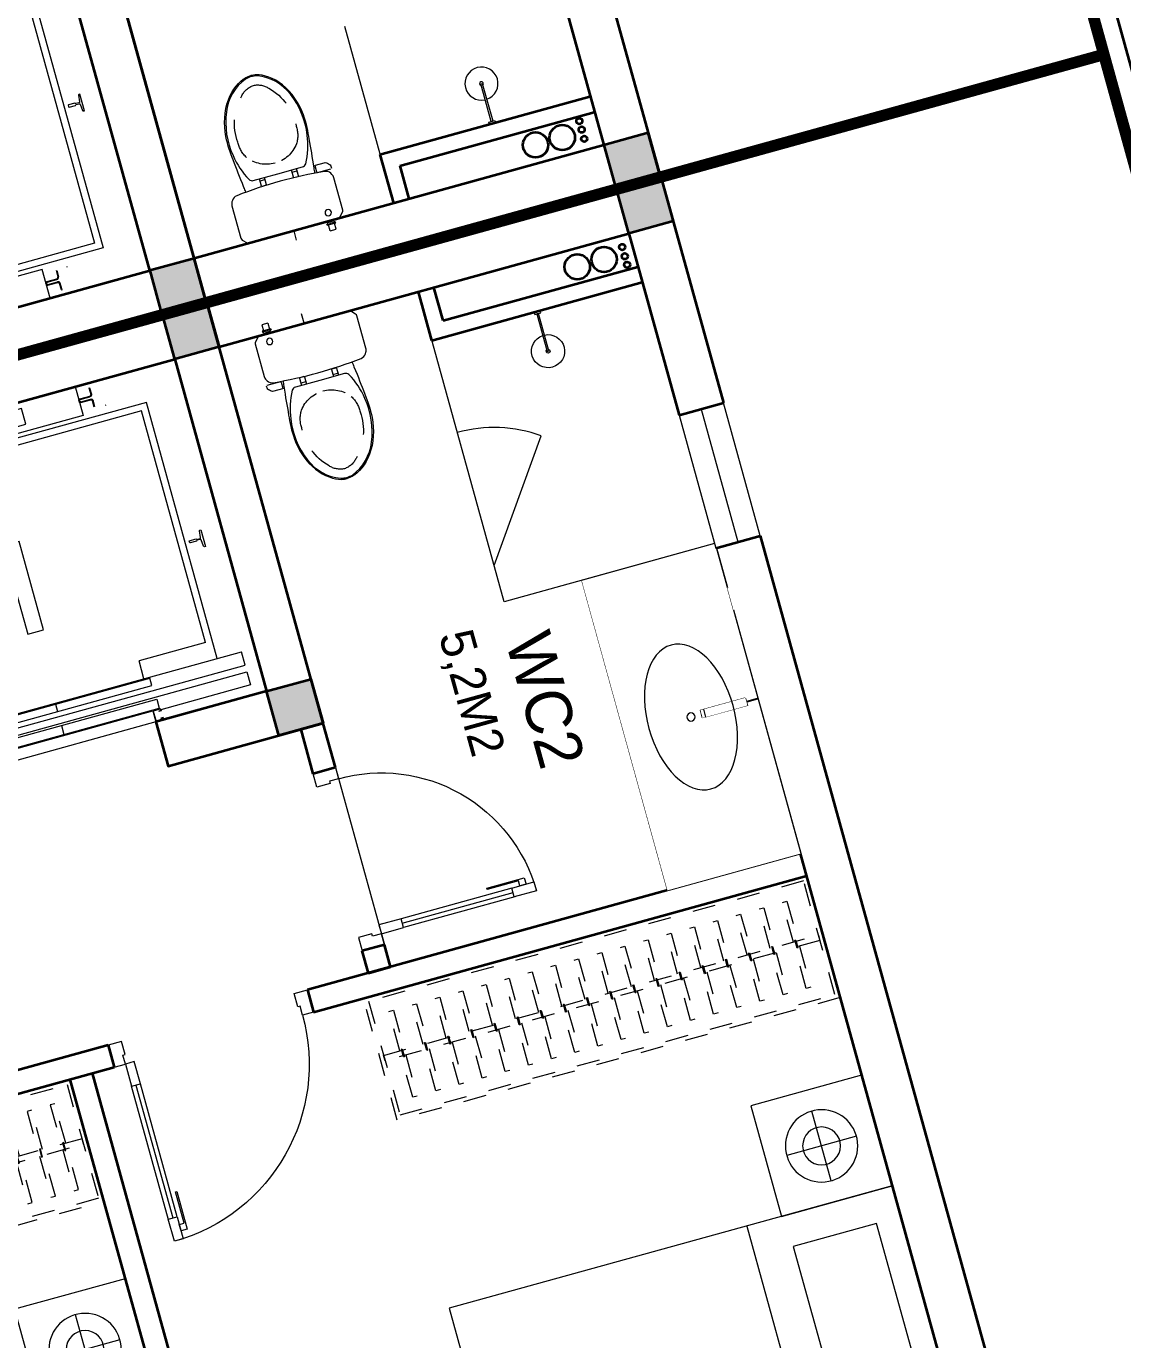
# Model space of a CAD drawing. Header units: metres. Extents: x 568332 to 569219, y 2065964 to 2066430.
# Drawn here: x 568450.14 to 568454.91, y 2066356.1 to 2066361.81 of the extents above; entities that cross this region are included whole.
import ezdxf

# ---------------------------------------------------------------- set-up
doc = ezdxf.new("R2010")
doc.units = ezdxf.units.M
for name, pattern in [('$AUDIT_BAD_LTYPE2', [0]), ('HIDDEN', [0.375, 0.25, -0.125]), ('X-5M-G-MB PHONGNGU$0$HIDDEN2', [0.1875, 0.125, -0.0625]), ('xref-thap C (mb tang 32-2)$0$HIDDEN', [0.375, 0.25, -0.125])]:
    doc.linetypes.add(name, pattern=pattern)
doc.layers.get('0').update_dxf_attribs({"linetype": 'CONTINUOUS'})
doc.layers.get('DEFPOINTS').update_dxf_attribs({"linetype": 'CONTINUOUS'})
for name, color, linetype, lineweight in [('-CONCRETE', 1, 'CONTINUOUS', 35), ('-DIM', 9, 'CONTINUOUS', 13), ('-DOOR', 137, 'CONTINUOUS', 9), ('-FURNITURE', 46, 'CONTINUOUS', 9), ('-HATCH', 8, 'CONTINUOUS', 5), ('-LINE1', 7, 'CONTINUOUS', 18), ('-LINE2', 252, 'CONTINUOUS', 9), ('-TEXT', 7, 'CONTINUOUS', 15), ('-WALL', 4, 'CONTINUOUS', 35), ('TEXT25', 2, 'CONTINUOUS', 13)]:
    doc.layers.add(name, color=color, linetype=linetype, lineweight=lineweight)
doc.layers.add('-RANH GIOI LO DAT', color=12, linetype='CONTINUOUS')
doc.styles.add('T1', font='', dxfattribs={"height": 200})
doc.styles.add('vnavanth', font='', dxfattribs={"width": 0.8})
doc.styles.get('T1').set_extended_font_data('VNgeometric Light')
doc.styles.get('vnavanth').set_extended_font_data('.VnAvantH')

# ---------------------------------------------------------------- blocks, each defined once
blk = doc.blocks.new('X-5M-DH-2-CORE$0$A$C75E80C28')
at = {"layer": '-LINE2', "linetype": 'Continuous', "ltscale": 2}
for p, q in [((-510.0000099998433, -21.5000000000291), (-510.0000099998579, -50.60000000000582)), ((-506.8000099998899, -21.5000000000291), (-510.0000099998433, -21.5000000000291)), ((-506.8000099998899, -21.5000000000291), (-506.8000099999044, -50.60000000000582)), ((-456.2000100000296, -56.79999999998836), (-500.6000099999364, -56.80000000001746)), ((456.2000100000296, -56.79999999998836), (500.6000100000529, -56.79999999998836)), ((506.8000100001227, -21.5), (510.0000100000761, -21.5)), ((506.8000100001227, -21.5), (506.8000100001082, -50.59999999997672)), ((510.0000100000761, -21.5), (510.0000100000616, -50.59999999997672)), ((-556.8000102631631, -112.4999999912397), (-560.0000102631166, -112.4999999912397)), ((-510.0000099998579, -108.5000000000291), (-510.0000099998433, -79.39999999999418)), ((-506.8000099999044, -108.5000000000291), (-506.8000099998899, -79.39999999999418)), ((-456.2000100000441, -60), (-500.600009999951, -60.0000000000291)), ((-456.2000100000296, -70), (-500.6000099999364, -70.0000000000291)), ((-456.2000100000296, -73.19999999995343), (-500.6000099999364, -73.19999999998254)), ((-453.2000100000441, -63), (-453.2000100000296, -67)), ((-450.0000099998579, -63), (-450.0000099998433, -67)), ((450.0000100000616, -63), (450.0000100000761, -67)), ((453.200010000015, -63), (453.2000100000296, -67)), ((456.200010000015, -60), (500.6000100000383, -60)), ((456.2000100000296, -70), (500.6000100000529, -70)), ((456.2000100000296, -73.19999999995343), (500.6000100000529, -73.19999999995343)), ((456.800009736864, -112.4999999912397), (460.0000097368174, -112.4999999912397)), ((506.8000100001227, -108.5), (506.8000100001227, -79.39999999996508)), ((510.0000100000761, -108.5), (510.0000100000761, -79.39999999996508)), ((-731.0000002632733, -148.9999999649008), (730.9999997367267, -148.9999999649299)), ((-731.0000002698944, -1304.999999934109), (-731.0000002632733, -148.9999999649008)), ((730.9999997301056, -1304.999999934109), (730.9999997367267, -148.9999999649299)), ((-700.0000002632733, -178.9999999649008), (699.9999997367267, -178.9999999649299)), ((-700.0000002699089, -1224.999999934109), (-700.0000002632733, -178.9999999649008)), ((699.9999997300911, -1224.999999934109), (699.9999997367267, -178.9999999649299)), ((-700.0000002699089, -1224.999999934109), (-400.0000002699089, -1224.999999934138)), ((-400.0000002698944, -1304.999999934138), (-400.0000002699089, -1224.999999934138)), ((699.9999997300911, -1224.999999934109), (399.9999997300911, -1224.999999934109)), ((399.9999997301056, -1304.999999934109), (399.9999997300911, -1224.999999934109)), ((839.9999997301056, -1304.999999934109), (-840.0000002698944, -1304.999999934109)), ((-840.0000002698944, -1364.999999934109), (-840.0000002698944, -1304.999999934109)), ((424.9999997301056, -1308.999999934109), (-425.0000002698944, -1308.999999934109)), ((-425.0000002699089, -1342.999999934109), (-425.0000002698944, -1308.999999934109)), ((-2.6989437174052e-07, -1308.999999934109), (-2.699089236557484e-07, -1342.999999934109)), ((424.9999997300911, -1342.999999934109), (424.9999997301056, -1308.999999934109)), ((839.9999997301056, -1364.999999934109), (839.9999997301056, -1304.999999934109)), ((839.9999997301056, -1364.999999934109), (-840.0000002698944, -1364.999999934109)), ((424.9999997300911, -1342.999999934109), (-425.0000002699089, -1342.999999934109)), ((839.9999997301056, -1394.999999934109), (-840.0000002698944, -1394.999999934109)), ((-840.0000002698944, -1394.999999934109), (-840.0000002698944, -1454.999999934109)), ((429.9999997300911, -1405.999999934138), (-430.0000002699089, -1405.999999934109)), ((-430.0000002699089, -1405.999999934109), (-430.0000002698944, -1445.999999934109)), ((-2.699089236557484e-07, -1405.999999934109), (-2.6989437174052e-07, -1445.999999934109)), ((429.9999997300911, -1405.999999934138), (429.9999997301056, -1445.999999934138)), ((839.9999997301056, -1394.999999934109), (839.9999997301056, -1454.999999934109)), ((-840.0000002698944, -1454.999999934109), (-435.0000002698944, -1454.999999934109)), ((-435.0000002698944, -1449.999999934109), (-435.0000002699089, -1459.999999934109)), ((-435.0000002698944, -1449.999999934109), (-400.0000002698944, -1449.999999934138)), ((-435.0000002699089, -1459.999999934109), (-425.0000002699089, -1459.999999934109)), ((-433.4000002698012, -1451.599999934086), (-433.4000002698012, -1458.399999934074)), ((-433.4000002698012, -1451.599999934086), (-401.6000002697547, -1451.599999934086)), ((-433.4000002698012, -1458.399999934074), (-425.0000002698944, -1458.399999934074)), ((429.9999997301056, -1445.999999934138), (-430.0000002698944, -1445.999999934109)), ((-425.0000002698944, -1458.399999934074), (-425.0000002699089, -1459.999999934109)), ((-401.6000002697547, -1451.599999934086), (-401.6000002697256, -1498.399999934074)), ((399.9999997301056, -1449.999999934109), (-400.0000002698944, -1449.999999934138)), ((-400.0000002698944, -1449.999999934138), (-400.0000002698653, -1499.999999934138)), ((399.9999997301056, -1449.999999934109), (399.9999997301347, -1499.999999934109)), ((434.9999997301056, -1449.999999934109), (399.9999997301056, -1449.999999934109)), ((401.5999997301988, -1451.599999934086), (401.5999997302279, -1498.399999934074)), ((433.3999997302453, -1451.599999934086), (401.5999997301988, -1451.599999934086)), ((433.3999997302453, -1458.399999934074), (424.9999997301056, -1458.399999934074)), ((424.9999997301056, -1458.399999934074), (424.9999997301056, -1459.999999934109)), ((434.9999997301056, -1459.999999934109), (424.9999997301056, -1459.999999934109)), ((433.3999997302453, -1451.599999934086), (433.3999997302453, -1458.399999934074)), ((434.9999997301056, -1449.999999934109), (434.9999997301056, -1459.999999934109)), ((839.9999997301056, -1454.999999934109), (434.9999997301056, -1454.999999934109)), ((-435.0000002698653, -1489.999999934109), (-435.0000002698653, -1499.999999934109)), ((-435.0000002698653, -1489.999999934109), (-425.0000002698653, -1489.999999934109)), ((-435.0000002698653, -1499.999999934109), (-400.0000002698653, -1499.999999934138)), ((-433.4000002697721, -1491.599999934086), (-433.4000002697721, -1498.399999934074)), ((-433.4000002697721, -1491.599999934086), (-425.0000002698653, -1491.599999934086)), ((-433.4000002697721, -1498.399999934074), (-401.6000002697256, -1498.399999934074)), ((-425.0000002698653, -1489.999999934109), (-425.0000002698653, -1491.599999934086)), ((434.9999997301347, -1499.999999934109), (399.9999997301347, -1499.999999934109)), ((433.3999997302744, -1498.399999934074), (401.5999997302279, -1498.399999934074)), ((424.9999997301347, -1489.999999934109), (424.9999997301347, -1491.599999934086)), ((434.9999997301347, -1489.999999934109), (424.9999997301347, -1489.999999934109)), ((433.3999997302744, -1491.599999934086), (424.9999997301347, -1491.599999934086)), ((433.3999997302744, -1491.599999934086), (433.3999997302744, -1498.399999934074)), ((434.9999997301347, -1489.999999934109), (434.9999997301347, -1499.999999934109))]:
    blk.add_line(p, q, dxfattribs=at)
for points in [[(-450.0000000000146, 0), (-450, -130), (450, -130), (449.9999999999854, 0)], [(-200, -29), (200.0000000001164, -29), (200.0000000001164, -101), (-200, -101)], [(-36.0000002632587, -583.9999999649008), (35.9999997367413, -583.9999999649008), (35.99999973675585, -983.9999999649008), (-36.00000026324415, -983.9999999649008)]]:
    blk.add_lwpolyline(points, close=True, dxfattribs=at)
for points in [[(-780.0000002632587, -788.9999999649008), (-751.0000002632587, -788.9999999649299, 0.414213562373095), (-750.0000002632733, -787.9999999649008), (-750.0000002632587, -783.9999999649008), (-750.0000002632587, -779.9999999649008, 0.414213562373095), (-751.0000002632733, -778.9999999649299), (-780.0000002632733, -778.9999999649881, -0.2569775838576673), (-784.1207396915852, -781.9399999648449), (-797.9000002631656, -781.939999964874, -0.414213562373095), (-800.9000002631656, -778.939999964874), (-804.0000002632587, -749.4999999649008, 0.414213562373095), (-807.0000002632587, -746.4999999649008), (-812.0000002632587, -746.4999999649008), (-812.0000002632587, -783.9999999649008), (-812.0000002632587, -821.4999999649008), (-807.0000002632587, -821.4999999649008, 0.414213562373095), (-804.0000002632587, -818.4999999649008), (-800.9000002631656, -789.0599999648693, -0.414213562373095), (-797.9000002631656, -786.0599999648693), (-784.1207396915852, -786.0599999648402, -0.2569775838576673), (-780.0000002632587, -788.9999999647553)], [(779.9999997367413, -788.9999999649299), (750.9999997367413, -788.9999999649008, -0.414213562373095), (749.9999997367267, -787.9999999649299), (749.9999997367413, -783.9999999649299), (749.9999997367413, -779.9999999649299, -0.414213562373095), (750.9999997367267, -778.9999999649008), (779.9999997368432, -778.9999999650172, 0.2569775838576673), (784.1207391653006, -781.939999964874), (797.899999736881, -781.9399999648449, 0.414213562373095), (800.899999736881, -778.9399999648449), (803.9999997367413, -749.4999999649008, -0.414213562373095), (806.9999997367413, -746.4999999649008), (811.9999997367413, -746.4999999649008), (811.9999997367413, -783.9999999649008), (811.9999997367413, -821.4999999649008), (806.9999997367413, -821.4999999649008, -0.414213562373095), (803.9999997367413, -818.4999999649008), (800.899999736881, -789.0599999648402, 0.414213562373095), (797.899999736881, -786.0599999648402), (784.1207391653006, -786.0599999648693, 0.2569775838576672), (779.9999997368577, -788.9999999647844)]]:
    blk.add_lwpolyline(points, format="xyb", dxfattribs=at)
for centre, radius, start, end in [((-500.600009999951, -50.60000000000582), 9.400000000001475, 180, 270), ((-500.600009999951, -50.60000000000582), 6.200000000004374, 180, 270), ((-456.2000100000441, -63), 6.19999999999713, 0, 90), ((456.200010000015, -63), 6.19999999999713, 90, 180), ((500.6000100000383, -50.59999999997672), 6.200000000004374, 270, 0), ((500.6000100000383, -50.59999999997672), 9.400000000001475, 270, 0), ((-500.6000099999364, -79.39999999999418), 9.399999999997844, 90, 180), ((-500.6000099999364, -79.39999999999418), 6.19999999999734, 90, 180), ((-456.2000100000441, -63), 3.000000000000045, 0, 90), ((-456.2000100000296, -67), 6.20000000000076, 270, 0), ((-456.2000100000296, -67), 2.999999999999834, 270, 0), ((456.2000100000296, -67), 6.20000000000076, 180, 270), ((456.200010000015, -63), 3.000000000000045, 90, 180), ((456.2000100000296, -67), 2.999999999999834, 180, 270), ((500.6000100000529, -79.39999999996508), 9.399999999997844, 0, 90), ((500.6000100000529, -79.39999999996508), 6.19999999999734, 0, 90)]:
    blk.add_arc(centre, radius, start, end, dxfattribs=at)
blk = doc.blocks.new('A$C5C575821')
at = {"layer": '-CONCRETE'}
h = blk.add_hatch(color=256, dxfattribs=at)
h.dxf.hatch_style = 1
h.paths.add_polyline_path([(-0.00237559899687767, 200.0000000000146), (-0.00237559899687767, 1.455191522836685e-11), (199.9976244010031, 1.455191522836685e-11), (199.9976244010031, 200.0000000000146)])
blk.add_lwpolyline([(-0.00237559899687767, 1.455191522836685e-11), (199.9976244010031, 1.455191522836685e-11), (199.9976244010031, 200.0000000000146), (-0.00237559899687767, 200.0000000000146)], close=True, dxfattribs=at)
blk = doc.blocks.new('A$C3F71457E')
at = {"layer": '-CONCRETE'}
blk.add_lwpolyline([(-8.760252967476845e-09, -100.0000002632005), (0, 400), (-1500, 400.0000000000582), (-1500.00000001755, -1399.999999999942), (-1.754960976541042e-08, -1400), (-7.895869202911854e-08, -900.0000002632005), (199.9999999912397, -900.0000002982852), (199.9999999824504, -1600), (-1700.00000001755, -1600), (-1700, 600), (200, 600), (199.9999999912397, -100.0000002982852), (6.140908226370811e-08, -100.0000002632005)], dxfattribs=at)
at = {"layer": '-LINE1'}
blk.add_line((-7.895869202911854e-08, -900.0000002632005), (-8.760252967476845e-09, -100.0000002632005), dxfattribs=at)
at = {"layer": '-WALL'}
for p in [(-1699.997624401003, 399.9999999999854), (0.00237559899687767, 399.9999999999854), (-1699.997624401081, -1599.999999999959), (0.002375601565972829, -1600.000000021305)]:
    blk.add_blockref('A$C5C575821', p, dxfattribs=at)
at = {"color": 2, "rotation": 90}
blk.add_blockref('X-5M-DH-2-CORE$0$A$C75E80C28', (-1500.00000000876, -499.9999999999418), dxfattribs=at)
blk = doc.blocks.new('shower')
for points in [[(180919.3447017173, -32316.45425928477), (180912.3337561736, -32316.45425928477), (180912.3337561736, -32146.62790954509), (180919.3447017173, -32146.62790954509)], [(180929.3839969719, -32326.62790954066), (180902.2944609144, -32326.62790954066), (180902.2944609144, -32316.45425928477), (180929.3839969719, -32316.45425928477)]]:
    blk.add_lwpolyline(points, close=True)
for radius, start, end in [(72, 272.7906698559544, 267.2093301440456), (8.346062492523743, 294.8355446212717, 245.1644553787283)]:
    blk.add_arc((180915.8392289462, -32146.62790954416), radius, start, end)
blk = doc.blocks.new('*U149')
at = {"linetype": '$AUDIT_BAD_LTYPE2'}
for p, q in [((70, 100), (70, 699.9999999999982)), ((90, 699.9999999999982), (90, 100))]:
    blk.add_line(p, q, dxfattribs=at)
for points in [[(50, 699.9999999999982), (90, 699.9999999999982), (90, 799.9999999999982), (50, 799.9999999999982), (50, 699.9999999999982)], [(50, 702.9059272893337), (50, 100)], [(50, 100), (90, 100), (90, 0), (50, 0), (50, 100)]]:
    blk.add_lwpolyline(points)
for points in [[(118.2698876160139, 594.5156181119073), (118.2698876160139, 764.1349438079906), (90, 764.1349438079906), (90, 735.8650561920058), (112.6159100928053, 735.8650561920058), (112.6159100928053, 594.5156181119073)], [(0, 0), (50, 0), (50, -40), (60, -40), (60, -99.99999999999272), (0, -99.99999999999272)], [(899.9999999999982, 1.3252863207713e-28), (849.9999999999982, 1.3252863207713e-28), (849.9999999999982, -40.00000000000001), (839.9999999999982, -40.00000000000001), (839.9999999999982, -99.99999999999272), (899.9999999999982, -99.99999999999272)]]:
    blk.add_lwpolyline(points, close=True)
at = {"linetype": '$AUDIT_BAD_LTYPE2', "ltscale": 0.3}
blk.add_arc((50, 0), 799.9999999999982, 0, 90, dxfattribs=at)
blk = doc.blocks.new('*U18')
at = {"linetype": '$AUDIT_BAD_LTYPE2'}
for p, q in [((70, 100), (69.99999999999999, 599.9999999999982)), ((89.99999999999999, 599.9999999999982), (90, 100))]:
    blk.add_line(p, q, dxfattribs=at)
for points in [[(49.99999999999999, 599.9999999999982), (89.99999999999999, 599.9999999999982), (89.99999999999999, 699.9999999999982), (49.99999999999999, 699.9999999999982), (49.99999999999999, 599.9999999999982)], [(49.99999999999999, 602.9059272893337), (50, 100)], [(50, 100), (90, 100), (90, 0), (50, 0), (50, 100)]]:
    blk.add_lwpolyline(points)
for points in [[(118.2698876160139, 494.5156181119073), (118.2698876160139, 664.1349438079906), (89.99999999999999, 664.1349438079906), (89.99999999999999, 635.8650561920058), (112.6159100928053, 635.8650561920058), (112.6159100928053, 494.5156181119073)], [(0, 0), (50, 0), (50, -40), (60, -40), (60, -100.0001724930698), (0, -100.0001724930698)], [(799.9999999999982, 7.105427357601134e-15), (749.9999999999982, 7.105427357601134e-15), (749.9999999999982, -40), (739.9999999999982, -40), (739.9999999999982, -100.0001724930698), (799.9999999999982, -100.0001724930698)]]:
    blk.add_lwpolyline(points, close=True)
at = {"linetype": '$AUDIT_BAD_LTYPE2', "ltscale": 0.3}
blk.add_arc((50, 0), 699.9999999999982, 0, 90, dxfattribs=at)
blk = doc.blocks.new('G1600')
for p, q in [((137477.0741823114, -212827.2147267315), (139077.0741823114, -212827.2147267327)), ((137227.6935681712, -213391.7193460799), (137227.6935681718, -213076.8871672568)), ((139326.4547964507, -213391.7193460799), (139326.4547964501, -213076.8871672568)), ((137385.1096575831, -213234.3032566686), (137070.2774787599, -213234.3032566681)), ((139169.0387070388, -213234.3032566686), (139483.870885862, -213234.3032566681))]:
    blk.add_line(p, q)
blk.add_lwpolyline([(137477.074182311, -213484.2147267315), (137477.0741823123, -211484.2147267315), (139077.0741823123, -211484.2147267327), (139077.074182311, -213484.2147267327), (137477.074182311, -213484.2147267315)])
for points in [[(136977.074182316, -213484.2147267311), (136977.0741823163, -212984.3917867657), (137477.0741823113, -212984.3917867661), (137477.074182311, -213484.2147267315)], [(139577.0741823059, -213484.2147267331), (139577.0741823062, -212984.3917867677), (139077.0741823113, -212984.3917867673), (139077.074182311, -213484.2147267327)], [(137617.074182311, -213375.2147267316), (137617.0741823112, -212998.7147267316), (138234.5741823112, -212998.714726732), (138234.574182311, -213375.214726732)], [(138937.074182311, -213375.2147267325), (138937.0741823112, -212998.7147267325), (138319.5741823112, -212998.7147267321), (138319.574182311, -213375.2147267321)]]:
    blk.add_lwpolyline(points, close=True)
for centre, radius in [((137227.6935681715, -213234.3032566684), 157.4160894116067), ((139326.4547964504, -213234.3032566684), 157.4160894116067), ((137227.6935681715, -213234.3032566684), 82.41608941160666), ((139326.4547964504, -213234.3032566684), 82.41608941160666)]:
    blk.add_circle(centre, radius)
blk = doc.blocks.new('*U168')
at = {"linetype": 'X-5M-G-MB PHONGNGU$0$HIDDEN2'}
for points in [[(0, 600.0000000004657), (0, 0), (2181.818181820297, -7.813323814654285e-10), (2181.818181820297, 599.9999999996843)], [(2161.818181820297, 579.999661371611), (2161.818181820297, 19.99966137161111), (20, 20.00000000046566), (20, 580.0000000004657)], [(2161.818181820297, 286.6991212946932), (2161.818181820297, 313.0991212946), (20, 313.0991212953813), (19.99999859370291, 286.6991212952417)], [(113.7817614636733, 319.1750910408318), (109.4317788550979, 319.1750910408318), (109.4317788550979, 280.441767644881), (113.7817614636733, 280.441767644881)], [(227.7817614636733, 319.1750910407849), (223.4317788550979, 319.1750910407849), (223.4317788550979, 280.4417676448341), (227.7817614636733, 280.4417676448341)], [(341.7817614636733, 319.175091040738), (337.4317788550979, 319.175091040738), (337.4317788550979, 280.4417676447872), (341.7817614636733, 280.4417676447872)], [(455.7817614636733, 319.1750910406911), (451.4317788550979, 319.1750910406911), (451.4317788550979, 280.4417676447403), (455.7817614636733, 280.4417676447403)], [(569.7817614636733, 319.1750910406442), (565.431778855098, 319.1750910406442), (565.431778855098, 280.4417676446934), (569.7817614636733, 280.4417676446934)], [(683.7817614636733, 319.1750910405973), (679.431778855098, 319.1750910405973), (679.431778855098, 280.4417676446465), (683.7817614636733, 280.4417676446465)], [(797.7817614636733, 319.1750910405504), (793.431778855098, 319.1750910405504), (793.431778855098, 280.4417676445996), (797.7817614636733, 280.4417676445996)], [(911.7817614636733, 319.1750910405035), (907.431778855098, 319.1750910405035), (907.431778855098, 280.4417676445527), (911.7817614636733, 280.4417676445527)], [(1025.781761463673, 319.1750910404566), (1021.431778855098, 319.1750910404566), (1021.431778855098, 280.4417676445057), (1025.781761463673, 280.4417676445057)], [(1139.781761463673, 319.1750910404097), (1135.431778855098, 319.1750910404097), (1135.431778855098, 280.4417676444588), (1139.781761463673, 280.4417676444588)], [(1253.781761463673, 319.1750910403628), (1249.431778855098, 319.1750910403628), (1249.431778855098, 280.4417676444119), (1253.781761463673, 280.4417676444119)], [(1367.781761463673, 319.1750910403159), (1363.431778855098, 319.1750910403159), (1363.431778855098, 280.441767644365), (1367.781761463673, 280.441767644365)], [(1481.781761463673, 319.175091040269), (1477.431778855098, 319.175091040269), (1477.431778855098, 280.4417676443181), (1481.781761463673, 280.4417676443181)], [(1595.781761463673, 319.175091040222), (1591.431778855098, 319.175091040222), (1591.431778855098, 280.4417676442712), (1595.781761463673, 280.4417676442712)], [(1709.781761463673, 319.1750910401751), (1705.431778855098, 319.1750910401751), (1705.431778855098, 280.4417676442243), (1709.781761463673, 280.4417676442243)], [(1823.781761463673, 319.1750910401282), (1819.431778855098, 319.1750910401282), (1819.431778855098, 280.4417676441774), (1823.781761463673, 280.4417676441774)], [(1937.781761463673, 319.1750910400813), (1933.431778855098, 319.1750910400813), (1933.431778855098, 280.4417676441305), (1937.781761463673, 280.4417676441305)], [(2051.781761463673, 319.1750910400344), (2047.431778855098, 319.1750910400344), (2047.431778855098, 280.4417676440836), (2051.781761463673, 280.4417676440836)]]:
    blk.add_lwpolyline(points, close=True, dxfattribs=at)
for points in [[(122.2409142897814, 313.1103512093413), (122.2409142897814, 515.2497102723445), (100.1765458012815, 515.2497102723445), (100.1765458012815, 313.1103512093413)], [(236.2409142897814, 313.1103512092944), (236.2409142897814, 515.2497102722975), (214.1765458012815, 515.2497102722975), (214.1765458012815, 313.1103512092944)], [(350.2409142897814, 313.1103512092475), (350.2409142897814, 515.2497102722507), (328.1765458012815, 515.2497102722507), (328.1765458012815, 313.1103512092475)], [(464.2409142897814, 313.1103512092006), (464.2409142897814, 515.2497102722037), (442.1765458012815, 515.2497102722037), (442.1765458012815, 313.1103512092006)], [(578.2409142897814, 313.1103512091537), (578.2409142897814, 515.2497102721569), (556.1765458012815, 515.2497102721569), (556.1765458012815, 313.1103512091537)], [(692.2409142897814, 313.1103512091068), (692.2409142897814, 515.24971027211), (670.1765458012815, 515.24971027211), (670.1765458012815, 313.1103512091068)], [(806.2409142897814, 313.1103512090599), (806.2409142897814, 515.249710272063), (784.1765458012815, 515.249710272063), (784.1765458012815, 313.1103512090599)], [(920.2409142897814, 313.110351209013), (920.2409142897814, 515.2497102720162), (898.1765458012815, 515.2497102720162), (898.1765458012815, 313.110351209013)], [(1034.240914289781, 313.1103512089661), (1034.240914289781, 515.2497102719692), (1012.176545801281, 515.2497102719692), (1012.176545801281, 313.1103512089661)], [(1148.240914289781, 313.1103512089192), (1148.240914289781, 515.2497102719224), (1126.176545801281, 515.2497102719224), (1126.176545801281, 313.1103512089192)], [(1262.240914289781, 313.1103512088723), (1262.240914289781, 515.2497102718754), (1240.176545801281, 515.2497102718754), (1240.176545801281, 313.1103512088723)], [(1376.240914289781, 313.1103512088254), (1376.240914289781, 515.2497102718285), (1354.176545801281, 515.2497102718285), (1354.176545801281, 313.1103512088254)], [(1490.240914289781, 313.1103512087785), (1490.240914289781, 515.2497102717816), (1468.176545801281, 515.2497102717816), (1468.176545801281, 313.1103512087785)], [(1604.240914289781, 313.1103512087315), (1604.240914289781, 515.2497102717347), (1582.176545801281, 515.2497102717347), (1582.176545801281, 313.1103512087315)], [(1718.240914289781, 313.1103512086846), (1718.240914289781, 515.2497102716878), (1696.176545801281, 515.2497102716878), (1696.176545801281, 313.1103512086846)], [(1832.240914289781, 313.1103512086377), (1832.240914289781, 515.2497102716409), (1810.176545801281, 515.2497102716409), (1810.176545801281, 313.1103512086377)], [(1946.240914289781, 313.1103512085908), (1946.240914289781, 515.2497102715939), (1924.176545801281, 515.2497102715939), (1924.176545801281, 313.1103512085908)], [(2060.240914289781, 313.1103512085439), (2060.240914289781, 515.2497102715471), (2038.176545801281, 515.2497102715471), (2038.176545801281, 313.1103512085439)], [(100.1765458012815, 286.7103512094345), (100.1765458012815, 92.0852110228024), (122.2409142897814, 92.0852110228024), (122.2409142897814, 286.7103512094345)], [(214.1765458012815, 286.7103512093876), (214.1765458012815, 92.08521102275549), (236.2409142897814, 92.08521102275549), (236.2409142897814, 286.7103512093876)], [(328.1765458012815, 286.7103512093407), (328.1765458012815, 92.08521102270858), (350.2409142897814, 92.08521102270858), (350.2409142897814, 286.7103512093407)], [(442.1765458012815, 286.7103512092938), (442.1765458012815, 92.08521102266168), (464.2409142897814, 92.08521102266168), (464.2409142897814, 286.7103512092938)], [(556.1765458012815, 286.7103512092469), (556.1765458012815, 92.08521102261477), (578.2409142897814, 92.08521102261477), (578.2409142897814, 286.7103512092469)], [(670.1765458012815, 286.7103512092), (670.1765458012815, 92.08521102256786), (692.2409142897814, 92.08521102256786), (692.2409142897814, 286.7103512092)], [(784.1765458012815, 286.7103512091531), (784.1765458012815, 92.08521102252095), (806.2409142897814, 92.08521102252095), (806.2409142897814, 286.7103512091531)], [(898.1765458012815, 286.7103512091062), (898.1765458012815, 92.08521102247404), (920.2409142897814, 92.08521102247404), (920.2409142897814, 286.7103512091062)], [(1012.176545801281, 286.7103512090592), (1012.176545801281, 92.08521102242715), (1034.240914289781, 92.08521102242715), (1034.240914289781, 286.7103512090592)], [(1126.176545801281, 286.7103512090123), (1126.176545801281, 92.08521102238024), (1148.240914289781, 92.08521102238024), (1148.240914289781, 286.7103512090123)], [(1240.176545801281, 286.7103512089654), (1240.176545801281, 92.08521102233333), (1262.240914289781, 92.08521102233333), (1262.240914289781, 286.7103512089654)], [(1354.176545801281, 286.7103512089186), (1354.176545801281, 92.08521102228642), (1376.240914289781, 92.08521102228642), (1376.240914289781, 286.7103512089186)], [(1468.176545801281, 286.7103512088717), (1468.176545801281, 92.0852110222395), (1490.240914289781, 92.0852110222395), (1490.240914289781, 286.7103512088717)], [(1582.176545801281, 286.7103512088247), (1582.176545801281, 92.0852110221926), (1604.240914289781, 92.0852110221926), (1604.240914289781, 286.7103512088247)], [(1696.176545801281, 286.7103512087778), (1696.176545801281, 92.0852110221457), (1718.240914289781, 92.0852110221457), (1718.240914289781, 286.7103512087778)], [(1810.176545801281, 286.7103512087309), (1810.176545801281, 92.08521102209879), (1832.240914289781, 92.08521102209879), (1832.240914289781, 286.7103512087309)], [(1924.176545801281, 286.710351208684), (1924.176545801281, 92.08521102205188), (1946.240914289781, 92.08521102205188), (1946.240914289781, 286.710351208684)], [(2038.176545801281, 286.7103512086371), (2038.176545801281, 92.08521102200497), (2060.240914289781, 92.08521102200497), (2060.240914289781, 286.7103512086371)]]:
    blk.add_lwpolyline(points, dxfattribs=at)
blk = doc.blocks.new('Sink_Cicle')
blk.add_lwpolyline([(17.49999987077899, -50.00226151314564), (-17.49999987077899, -49.99773848685436), (-17.51615354442038, -252.2967581441626), (17.48384613892995, -252.3012811850058)], close=True)
blk.add_circle((0, -300), 17.5)
at = {"layer": 'DEFPOINTS'}
blk.add_line((0, -100), (0, 0), dxfattribs=at)
blk.add_wipeout([(17.499999870775355, -50.00226151314928), (-17.49999987078263, -49.99773848685436), (-17.516153544427652, -252.29675814416623), (17.48384613892631, -252.3012811850058)])
at = {"layer": '-FURNITURE', "linetype": 'Continuous'}
blk.add_ellipse((0, -300), major_axis=(-325, 0), ratio=0.5846153846153846, dxfattribs=at)
blk.add_line((-17.51421511289664, -237.2967582757119), (17.48578462866135, -237.3012813020032))
blk = doc.blocks.new('*U248')
at = {"ltscale": 300}
blk.add_lwpolyline([(0, 0), (1399.999984714887, 0), (1399.999984714887, -600), (0, -600)], close=True, dxfattribs=at)
blk.add_wipeout([(0, 7.275957614183426e-12), (1399.9999847148765, 7.275957614183426e-12), (1399.9999847148765, -600), (0, -600)], dxfattribs=at)
blk.add_blockref('Sink_Cicle', (699.9999923574433, 0), dxfattribs=at)
blk = doc.blocks.new('A$C18091ED7')
for p, q in [((9.957147995010018e-09, -42.13376978135784), (0, -3.786117304116488e-07)), ((146.1412317672475, -26.59467297248193), (179.181621938591, -26.59467296488583)), ((146.1412317672475, -26.59467297248193), (146.1412317680188, -30.17859706786112)), ((146.1412317680188, -30.17859706786112), (165.7503655985456, -30.17859706340823)), ((153.0594147269658, -36.79204952501459), (146.1412317680188, -30.17859706786112)), ((152.3191092506386, -2.717133611440659e-07), (152.3191092568413, -26.59467297093943)), ((152.3191092506386, -2.717133611440659e-07), (179.1816219322718, -2.654269337654114e-07)), ((153.0594147269658, -36.79204952501459), (165.7503656001572, -36.79204952192958)), ((153.0594147275151, -39.73033438943094), (153.0594147269658, -36.79204952501459)), ((153.0594147275151, -39.73033438943094), (178.4413164740145, -39.73033438349376)), ((153.0594147275151, -39.73033438943094), (178.4413164740145, -39.73033438349376)), ((153.0594147275151, -39.73033438943094), (153.0594147281554, -42.13376974494895)), ((185.3594994290725, -30.17859705851879), (165.7503655985456, -30.17859706340823)), ((178.4413164733487, -36.79204951884458), (165.7503656001572, -36.79204952192958)), ((185.3594994290725, -30.17859705851879), (178.4413164733487, -36.79204951884458)), ((178.4413164733487, -36.79204951884458), (178.4413164740145, -39.73033438349376)), ((178.4413164740145, -39.73033438349376), (178.4413164746547, -42.1337697392446)), ((179.1816219322718, -2.654269337654114e-07), (179.181621938591, -26.59467296488583)), ((179.181621938591, -26.59467296488583), (185.3594994283012, -26.59467296337243)), ((185.3594994283012, -26.59467296337243), (185.3594994290725, -30.17859705851879)), ((-83.25994817525861, -267.3592828898691), (-83.259948167517, -299.9634285944048)), ((-83.25994817257379, -278.4883151478134), (-83.25994817046012, -287.6388527823146)), ((-62.88950393904452, -265.3807882612164), (-81.28145355204106, -265.3807882657275)), ((-60.91100931491019, -267.3592828844266), (-60.91100930728498, -299.9634285889624)), ((60.9110093945892, -267.3592828557594), (60.9110094022144, -299.9634285600623)), ((62.88950401780676, -265.3807882316178), (81.2814536308033, -265.3807882273395)), ((83.25994825493763, -267.3592828505498), (83.25994826256283, -299.9634285550856)), ((83.25994825750604, -278.488315108727), (83.2599482596197, -287.6388527429954)), ((165.3959958605519, -261.9873972070927), (165.3959958671003, -289.7349902229907)), ((167.8691141396885, -259.5142789271486), (228.0810223811895, -259.5142789128586)), ((230.5541406641933, -274.3229751045001), (230.5541406613593, -261.9873971916386)), ((-60.91100930959874, -290.0299398849311), (-83.25994816994717, -290.0299398901407)), ((60.91100939990065, -290.029939856031), (83.25994826024908, -290.0299398510542)), ((167.8691141472664, -292.2081085020036), (206.7175896017579, -292.2081084926904))]:
    blk.add_line(p, q)
for points in [[(230.0000000517721, -218.5046414944518, -0.1374073801801567), (225.4781190853137, -234.6482587013161), (221.7949787454636, -240.7070387715066, -0.2360805181595358), (198.2560902649639, -255.4947853636986, -0.0519608230665726), (-198.2560901437319, -255.4947854572965, -0.236080518165078), (-221.7949786317113, -240.7070388760185), (-225.4781189743626, -234.6482588077488, -0.1374073801809237), (-229.9999999484608, -218.5046416030382), (-229.9999999831671, -71.98694829508895, -0.1989123673786679), (-226.3782021181105, -63.2431547633314), (-208.8906150607545, -45.75556769772083, -0.1989123673792025), (-200.1468215308087, -42.13376982865157), (9.971699910238385e-09, -42.13376978135784), (200.1468215506357, -42.13376973403501, -0.1989123673792025), (208.8906150822841, -45.75556759897154), (226.3782021480001, -63.24315465634572, -0.1989123673791691), (230.0000000170658, -71.98694818626973)], [(144.14367173758, -618.9627606730501, -0.2124047892419209), (26.30999211127346, -734.491494372196, -0.0276853236339062), (-0.5628229983012716, -738.609219571983, -0.0222792448073508), (-26.30999181118386, -734.4914943844487, -0.2124047892421136), (-144.1436714920528, -618.9627607410075, -0.1427957259999892), (-167.2376623962118, -428.0139674870588, -0.0930051380368448), (-127.9331820271946, -309.1271633332653, -0.2564387014614383), (-111.240849547703, -299.9634286007786), (4.746470949612558e-08, -299.9634285748762), (111.2408496426324, -299.9634285482753, -0.2564387014619951), (127.933182126606, -309.1271632729331, -0.0930051380368741), (167.2376625517572, -428.0139674081001, -0.1427957260000456)]]:
    blk.add_lwpolyline(points, format="xyb", close=True)
at = {"linetype": 'xref-thap C (mb tang 32-2)$0$HIDDEN', "ltscale": 100}
blk.add_lwpolyline([(61.00044987679576, -669.0176259216969, -0.1990312026443698), (1.417429302819073e-07, -698.769823720475, -0.1990312026443799), (-61.00044960746891, -669.0176259504806, -0.2189240232571595), (-131.9321382956405, -478.313622940972, -0.1537914605682739), (-112.4681372026971, -403.989815428853, -0.2367011859554165), (5.876427167095244e-08, -347.5870280214876, -0.2367011859554843), (112.4681373467611, -403.9898153757968, -0.1537914605681893), (131.9321384748619, -478.313622878748, -0.2189240232571754)], format="xyb", close=True, dxfattribs=at)
blk.add_circle((165.7503656100234, -78.39166221523192), 13.90362011701458)
for centre, radius, start, end in [((-81.28145355158267, -267.3592828894034), 1.978494623656905, 90.00000001354867, 180.0000000133402), ((-62.88950393858613, -267.3592828848923), 1.978494623656905, 1.334021322268115e-08, 90.00000001354867), ((62.88950401826514, -267.3592828552937), 1.978494623656905, 90.00000001354867, 180.0000000133402), ((81.28145363126168, -267.3592828510155), 1.978494623656905, 1.334021322268115e-08, 90.00000001354867), ((167.8691141402633, -261.9873972065106), 2.473118279571131, 90.00000001354867, 180.0000000133402), ((168.3527972659103, -224.7572911087773), 80.08895368617857, 306.4658507565522, 320.3122930343796), ((228.0810223845983, -274.3229751050822), 2.473118279571131, 320.3122930343796, 1.334021322268115e-08), ((167.8691141466952, -289.7349902224087), 2.473118279571131, 180.0000000133402, 270.0000000135486), ((206.717589598069, -276.6690117186226), 15.53909677420133, 270.0000000135486, 306.4658507565522)]:
    blk.add_arc(centre, radius, start, end)
for points, knots in [([(-155.6468228230951, -259.4535552573798), (-156.6353001506941, -267.2522313103836), (-164.2940232875517, -328.394745314552), (-169.1545302536251, -385.0939582949213), (-183.68571763406, -527.7705276800843), (-135.602968026873, -679.1126648240606), (-50.29344375100118, -735.2493608418445), (-19.70048385594782, -741.0901266933652), (1.531116140540689e-07, -743.6724421556864)], [130.6139379315478, 130.6139379315478, 130.6139379315478, 130.6139379315478, 152.8521090939923, 311.1293507817257, 417.703951170228, 561.3833927516608, 697.6926317810714, 710.812262267882, 710.812262267882, 710.812262267882, 710.812262267882]), ([(155.6468228994709, -259.4535551877343), (156.6353002305841, -267.2522312389628), (164.2940233960289, -328.3947452375724), (169.1545303888706, -385.0939582149149), (183.6857178367027, -527.7705275934422), (135.6029683008201, -679.1126647599449), (50.29344405157826, -735.2493608178338), (19.70048415924612, -741.0901266841101), (1.530679583083838e-07, -743.6724421554536)], [130.613937934949, 130.613937934949, 130.613937934949, 130.613937934949, 152.8521090939923, 311.1293507817257, 417.703951170228, 561.3833927516608, 697.6926317810714, 710.812262267882, 710.812262267882, 710.812262267882, 710.812262267882])]:
    blk.add_open_spline(points, degree=3, knots=knots)
blk = doc.blocks.new('M41-T3')
at = {"layer": '-CONCRETE'}
for centre, radius in [((194544.595992379, -1617998.725537544, 5.66516857499076e-09), 55), ((194513.769234405, -1617908.228729446, 5.66516857499076e-09), 13), ((194555.5186524211, -1617908.228729446, 5.66516857499076e-09), 13), ((194593.7886393707, -1617908.228729446, 5.66516857499076e-09), 13), ((194544.595992379, -1618119.567987749, 5.66516857499076e-09), 55)]:
    blk.add_circle(centre, radius, dxfattribs=at)
at = {"layer": '-DOOR'}
blk.add_lwpolyline([(195284.734867555, -1617764.92515968), (195884.734867555, -1617764.92515968)], dxfattribs=at)
at = {"layer": '-FURNITURE'}
blk.add_lwpolyline([(195700.5243676562, -1618814.925159686), (195211.7546872419, -1618466.924873037)], dxfattribs=at)
blk.add_arc((195700.5243676562, -1618814.925159686), 600, 144.5494237517494, 180, dxfattribs=at)
at = {"layer": '-HATCH'}
blk.add_line((196364.8112691789, -1619714.925142612), (197164.8112691789, -1619714.925142612), dxfattribs=at)
at = {"layer": '-RANH GIOI LO DAT', "linetype": 'HIDDEN', "ltscale": 10, "const_width": 50.00000000000001}
blk.add_lwpolyline([(194264.7348678112, -1615664.928446054), (194264.7348673344, -1633604.640497446), (200264.8498737812, -1633563.943802118), (205264.7348668575, -1628530.031318903), (205264.7348670959, -1615664.928446054)], close=True, dxfattribs=at)
at = {"layer": '-WALL'}
for p, q in [((194264.7348676304, -1631172.418186224), (194264.734867609, -1617664.925159693)), ((194264.734867609, -1617664.925159693), (195284.734867555, -1617664.925159679)), ((195284.734867555, -1617864.925159681), (195284.734867555, -1617664.925159679)), ((195884.734867555, -1617664.925159666), (201264.7348676089, -1617664.92515971)), ((195884.734867555, -1617864.925159663), (195884.734867555, -1617664.925159666)), ((194464.734867609, -1619714.925159686), (194464.734867609, -1617864.925159693)), ((194464.734867609, -1617864.925159693), (195284.734867555, -1617864.925159681)), ((194614.7348676089, -1618744.925159686), (194614.7348675926, -1617864.925159689)), ((194684.7348676089, -1618814.925159686), (194684.7348675926, -1617864.925159689)), ((195884.734867555, -1617864.925159663), (196064.8113942573, -1617864.925159669)), ((196164.8113942572, -1617864.925159693), (201064.7348676088, -1617864.925159693)), ((197264.81123368, -1617864.925159693), (197264.8112754669, -1620089.843070011)), ((197364.8112703892, -1620089.843070011), (197364.8112437289, -1617864.925159693)), ((194614.7348676089, -1618744.925159686), (194464.7348676089, -1618744.925159686)), ((194684.7348676089, -1618814.925159686), (194464.734867609, -1618814.925159686)), ((196364.8112691789, -1619714.925156271), (196164.8113942575, -1619714.925159686)), ((196364.8112691789, -1619714.925156271), (196364.811271057, -1619814.92515627)), ((197264.8112684255, -1619714.925140904), (197164.8112691789, -1619714.925142612)), ((197164.8112691789, -1619714.925142612), (197164.8112710571, -1619814.925142612)), ((197264.8112684255, -1619814.925140904), (197264.8112684255, -1619714.925140904)), ((196364.811271057, -1619814.92515627), (196164.7348676103, -1619814.925159686)), ((197264.8112684255, -1619814.925140904), (197164.8112710571, -1619814.925142612)), ((197264.8112754669, -1620089.843070011), (197364.8113023611, -1620089.843070011)), ((197264.8112923701, -1620989.843070011), (197264.811334157, -1623214.761237022)), ((197264.8112923701, -1620989.843070011), (197364.8112798201, -1620989.843070011)), ((197364.8113089897, -1623214.761232715), (197364.8112798201, -1620989.843070011)), ((197364.81128357, -1621089.843070011), (201064.7348676088, -1621089.843070011)), ((197364.81128357, -1621189.843070011), (201064.7348676088, -1621189.843070011))]:
    blk.add_line(p, q, dxfattribs=at)
at = {"layer": '-DOOR', "xscale": -1}
blk.add_blockref('*U18', (197164.8112691789, -1619714.925142612), dxfattribs=at)
at = {"layer": '-DOOR', "xscale": -1, "rotation": 270}
blk.add_blockref('*U149', (197364.811302361, -1620989.843070011), dxfattribs=at)
at = {"layer": '-FURNITURE', "extrusion": (0, 0, -1), "yscale": 0.916666666665974, "zscale": -0.916666666665974}
for p, xscale, rotation in [((-197364.8113234111, -1619864.925159694), 0.916666666665974, 90.00000000000001), ((-197364.8113234111, -1621189.843198253), -0.916666666665974, 90)]:
    blk.add_blockref('*U168', p, dxfattribs=dict(at, xscale=xscale, rotation=rotation))
at = {"layer": '-FURNITURE', "xscale": -1}
for name, p, rotation in [('G1600', (61287.66068530266, -1831349.139886425), 180), ('shower', (226977.6780910029, -1799261.780491687), 269.9893314882561), ('A$C18091ED7', (194422.6010978276, -1619330.387200705), 90), ('G1600', (61287.66068530278, -1834674.057924987), 180)]:
    blk.add_blockref(name, p, dxfattribs=dict(at, rotation=rotation))
at = {"layer": '-WALL', "xscale": -1}
blk.add_blockref('A$C5C575821', (194464.7324919738, -1617864.925159898), dxfattribs=at)
at = {"layer": '-WALL', "xscale": -1, "rotation": 180}
blk.add_blockref('A$C3F71457E', (195964.7348676266, -1621314.925159686), dxfattribs=at)
at = {"layer": '-TEXT', "color": 2, "style": 'vnavanth'}
blk.add_text('wc2', height=199.9591899200177, dxfattribs=at).set_placement((196026.6521045896, -1618855.653877647))
at = {"layer": 'TEXT25', "style": 'T1'}
blk.add_text('5,2M2', height=150, rotation=1.005123984043621e-08, dxfattribs=at).set_placement((195930.3198303638, -1619128.761806443))
at = {"layer": '-FURNITURE', "extrusion": (0, 0, -1), "zscale": -1}
blk.add_blockref('*U248', (-197264.81123368, -1617864.925159693), dxfattribs=at)
at = {"layer": '-DOOR'}
blk.add_lwpolyline([(195884.734867555, -1617664.925159666), (195284.734867555, -1617664.925159666), (195284.734867555, -1617864.925159681), (195884.734867555, -1617864.925159681)], close=True, dxfattribs=at)
at = {"layer": '-FURNITURE'}
blk.add_lwpolyline([(195864.8112489651, -1617864.925159693), (195864.8112489651, -1618814.925159686), (194464.734867609, -1618814.925159686)], dxfattribs=at)
blk = doc.blocks.new('M42-T3')
at = {"layer": '-CONCRETE'}
for centre, radius in [((203922.4841860075, -1684594.023262495, 5.66516857499076e-09), 13), ((203960.7541729571, -1684594.023262495, 5.66516857499076e-09), 13), ((204002.5035909732, -1684594.023262495, 5.66516857499076e-09), 13), ((203971.6768329992, -1684684.520070592, 5.66516857499076e-09), 55), ((203971.6768329992, -1684805.362520798, 5.66516857499076e-09), 55)]:
    blk.add_circle(centre, radius, dxfattribs=at)
at = {"layer": '-FURNITURE'}
blk.add_lwpolyline([(203251.3576064709, -1685469.042819391), (204051.4246713105, -1685469.042819391), (204051.4246713105, -1684519.042819391), (202651.2905416314, -1684519.042819391), (202651.2905416314, -1685113.579317641)], dxfattribs=at)
at = {"layer": '-RANH GIOI LO DAT', "linetype": 'HIDDEN', "ltscale": 10, "const_width": 50}
blk.add_lwpolyline([(195251.4246717873, -1682316.943755508), (195251.4246708485, -1700317.699679256), (204251.4246713105, -1700256.6558069), (204251.4246713105, -1682316.943755031)], close=True, dxfattribs=at)
at = {"layer": '-WALL'}
for p, q in [((203351.4246713105, -1684319.042819391), (204251.4246713105, -1684319.042819391)), ((204251.4246713105, -1684319.042819391), (204251.4246713105, -1697856.604363505)), ((203351.4246713105, -1684519.042819391), (204051.4246713105, -1684519.042819391)), ((203831.5379577856, -1685469.042819391), (203831.5379577912, -1684521.975858384)), ((203901.5379577856, -1685399.042819391), (203901.5379577912, -1684521.975858384)), ((204051.4246713105, -1684519.042819391), (204051.4246713105, -1686369.042819391)), ((203901.5379577856, -1685399.042819391), (204051.5379577856, -1685399.042819391)), ((203831.5379577856, -1685469.042819391), (204051.5379577855, -1685469.042819391)), ((204051.4246713105, -1686369.042819391), (202051.2905416313, -1686369.042819391))]:
    blk.add_line(p, q, dxfattribs=at)
at = {"layer": '-FURNITURE', "rotation": 90.00000000000001}
blk.add_blockref('shower', (171504.9100482469, -1865876.589733626), dxfattribs=at)
at = {"layer": '-FURNITURE', "xscale": -1, "rotation": 269.9963422654919}
blk.add_blockref('A$C18091ED7', (204093.558441006, -1685919.0455092), dxfattribs=at)
at = {"layer": '-WALL'}
blk.add_blockref('A$C5C575821', (204051.4246713105, -1684519.042819391), dxfattribs=at)
at = {"layer": '-WALL', "rotation": 180}
blk.add_blockref('A$C3F71457E', (202551.2905416169, -1687969.061550885), dxfattribs=at)
blk = doc.blocks.new('M1-T3')
at = {"layer": '-CONCRETE', "color": 1, "linetype": 'HIDDEN', "ltscale": 10, "const_width": 50}
blk.add_lwpolyline([(191581.7177010371, 50951.98888872014), (197581.6939540912, 50951.98888872005), (197581.7429788466, 30952.01227472891), (191581.7667257926, 30952.01227472891)], close=True, dxfattribs=at)
at = {"layer": '-LINE1', "lineweight": 18}
blk.add_lwpolyline([(191581.7411493842, 50951.93153578669), (197581.7174024383, 50951.9315357866), (197581.7664271937, 30951.95492153367), (191581.7901741396, 30951.95492153367)], close=True, dxfattribs=at)
at = {"layer": '-WALL'}
for p, q in [((197581.7223051229, 48951.83150561327), (197581.7581737287, 33951.64109416441)), ((197481.7258019151, 41551.70542202845), (197481.7258019528, 42551.87086844364))]:
    blk.add_line(p, q, dxfattribs=at)

msp = doc.modelspace()

# ---------------------------------------------------------------- block references
at = {"layer": '-DIM', "xscale": 0.001, "yscale": 0.001, "zscale": 0.001, "rotation": 285.4590240793294}
msp.add_blockref('M41-T3', (569960.2636629492, 2066979.582005315), dxfattribs=at)

# ---------------------------------------------------------------- next in the draw order: block references
at = {"layer": '-DIM', "xscale": 0.001, "yscale": 0.001, "zscale": 0.001, "rotation": 285.4590240819714}
msp.add_blockref('M42-T3', (570021.8423529998, 2067006.973428244), dxfattribs=at)

# ---------------------------------------------------------------- next in the draw order: block references
at = {"layer": '-DIM', "xscale": -0.001, "yscale": 0.001, "zscale": 0.001, "rotation": 15.45900309534941}
msp.add_blockref('M1-T3', (568656.4483411567, 2066373.922513573), dxfattribs=at)

doc.saveas('drawing.dxf')
